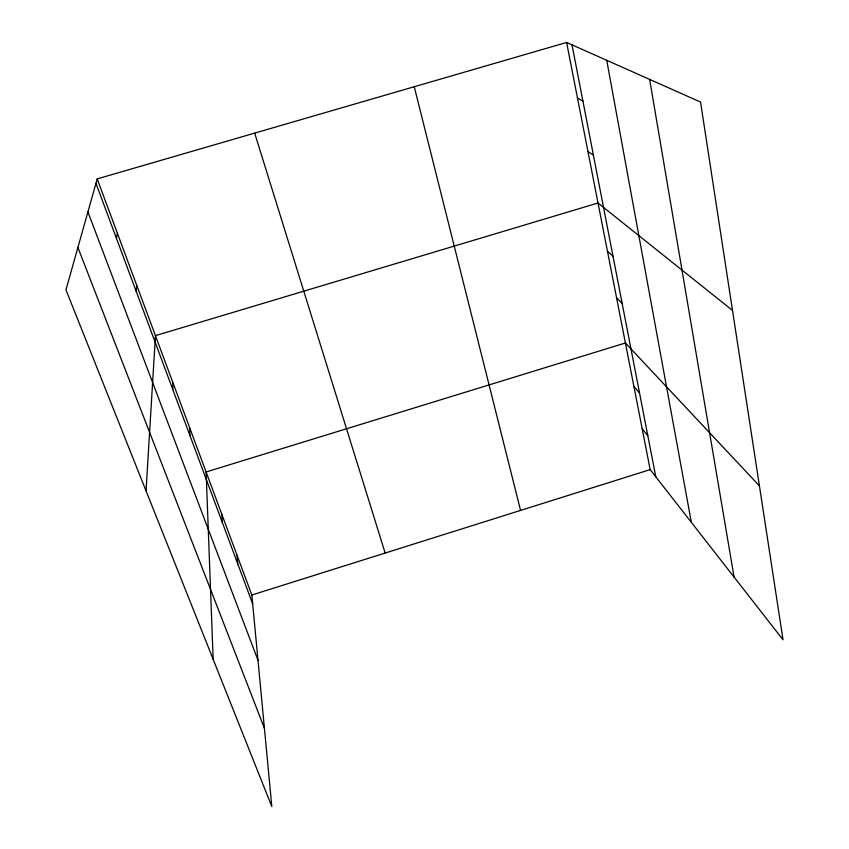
<?xml version="1.0" encoding="UTF-8"?>
<svg xmlns="http://www.w3.org/2000/svg" width="849" height="849" viewBox="0 0 849 849"><rect width="100%" height="100%" fill="white"/><g stroke="black" fill="none" stroke-linecap="round" stroke-linejoin="round"><path stroke-width="1.27" d="M172.793 389.542L172.931 382.697M146.039 490.849L155.452 335.642L598.014 203.007L732.517 310.426M136.116 291.122L136.763 285.37M116.43 238.282L117.364 233.157M97.2 178.895L65.967 289.87L271.807 806.55L251.835 595.011L97.2 178.895L566.612 42.45L700.552 102.06L783.033 639.785L650.175 469.614L566.612 42.45M251.835 595.011L650.175 469.614M577.469 97.975L582.923 101.105M587.933 151.462L593.43 155.25M607.459 251.272L613.01 256.239M616.586 297.914L622.158 303.39M759.42 485.861L625.405 342.985L206.116 471.97L213.152 659.312M633.927 386.582L639.53 392.981M642.184 428.766L647.798 435.579M77.896 247.473L264.421 728.304M87.903 211.932L258 660.31M95.948 183.331L252.673 603.904M254.679 133.123L385.149 553.039M414.248 86.736L520.564 510.408M572.014 44.859L655.789 476.809M606.738 60.311L691.362 522.368M649.655 79.413L734.077 577.087M237.094 555.352L237.762 563.895M221.865 514.356L222.353 522.528M189.815 428.108L189.889 435.431"/></g></svg>
